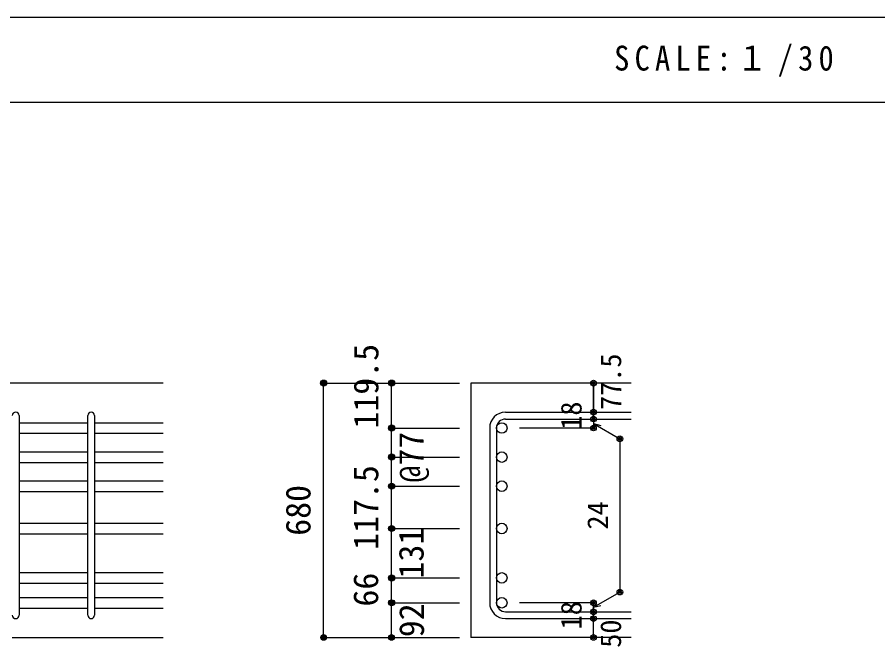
# Model space of a CAD drawing. Units: millimetres at full size, sheet at 1:30; some dimension numbers follow another scale. Extents: x -5973 to 5954, y -4195 to 4201.
# Drawn here: x 1340 to 3621, y 2532 to 4201 of the extents above; entities that cross this region are included whole.
import ezdxf
from ezdxf.enums import TextEntityAlignment as Align

# ---------------------------------------------------------------- set-up
doc = ezdxf.new("R2010")
doc.units = ezdxf.units.MM
doc.header["$LTSCALE"] = 30
doc.header["$PDMODE"] = 32
doc.header["$PDSIZE"] = 15
for name, color, linetype in [('0-1_躯体線', 2, 'Continuous'), ('0-5_基礎梁筋', 7, 'Continuous'), ('0-6_スタラップ筋', 7, 'Continuous'), ('0-D_寸法', 4, 'Continuous'), ('6-7_文字', 7, 'Continuous'), ('F-0_枠', 6, 'Continuous')]:
    doc.layers.add(name, color=color, linetype=linetype)
doc.styles.add('ＭＳ ゴシック', font='')
doc.styles.get('ＭＳ ゴシック').set_extended_font_data('MS Gothic')

msp = doc.modelspace()

# ---------------------------------------------------------------- linework, layer by layer
at = {"layer": '0-1_躯体線'}
for p, q in [((1727.44, 3231.03), (-222.56, 3231.03)), ((2967.44, 3231.03), (2542.44, 3231.03)), ((2542.44, 3231.03), (2542.44, 2556.53)), ((1327.44, 2556.53), (1727.44, 2556.53)), ((2967.44, 2556.53), (2542.44, 2556.53))]:
    msp.add_line(p, q, dxfattribs=at)
at = {"layer": '0-5_基礎梁筋'}
for p, q in [((1345.44, 3125.83), (1527.44, 3125.83)), ((1545.44, 3125.83), (1727.44, 3125.83)), ((1345.44, 3097.83), (1527.44, 3097.83)), ((1545.44, 3097.83), (1727.44, 3097.83)), ((1345.44, 3048.83), (1527.44, 3048.83)), ((1545.44, 3048.83), (1727.44, 3048.83)), ((1345.44, 3020.83), (1527.44, 3020.83)), ((1545.44, 3020.83), (1727.44, 3020.83)), ((1345.44, 2971.83), (1527.44, 2971.83)), ((1545.44, 2971.83), (1727.44, 2971.83)), ((1345.44, 2943.83), (1527.44, 2943.83)), ((1545.44, 2943.83), (1727.44, 2943.83)), ((1345.44, 2859.53), (1527.44, 2859.53)), ((1545.44, 2859.53), (1727.44, 2859.53)), ((1345.44, 2831.53), (1527.44, 2831.53)), ((1545.44, 2831.53), (1727.44, 2831.53)), ((1345.44, 2728.53), (1527.44, 2728.53)), ((1545.44, 2728.53), (1727.44, 2728.53)), ((1345.44, 2700.53), (1527.44, 2700.53)), ((1545.44, 2700.53), (1727.44, 2700.53)), ((1345.44, 2662.53), (1527.44, 2662.53)), ((1545.44, 2662.53), (1727.44, 2662.53)), ((1345.44, 2634.53), (1527.44, 2634.53)), ((1545.44, 2634.53), (1727.44, 2634.53))]:
    msp.add_line(p, q, dxfattribs=at)
at = {"layer": '0-5_基礎梁筋', "color": 3}
for centre in [(2624.44, 3111.83), (2624.44, 3034.83), (2624.44, 2957.83), (2624.44, 2845.53), (2624.44, 2714.53), (2624.44, 2648.53)]:
    msp.add_circle(centre, 14, dxfattribs=at)
at = {"layer": '0-6_スタラップ筋'}
for p, q in [((2634.44, 3153.83), (2967.44, 3153.83)), ((1345.44, 3144.83), (1345.44, 2615.53)), ((1527.44, 2615.53), (1527.44, 3144.83)), ((1545.44, 3144.83), (1545.44, 2615.53)), ((2634.44, 3135.83), (2967.44, 3135.83)), ((2592.44, 3111.83), (2592.44, 2648.53)), ((2610.44, 3111.83), (2610.44, 2648.53)), ((2634.44, 2624.53), (2967.44, 2624.53)), ((2634.44, 2606.53), (2967.44, 2606.53))]:
    msp.add_line(p, q, dxfattribs=at)
for centre, radius, start, end in [((1336.44, 3144.83), 9, 0, 180), ((1536.44, 3144.83), 9, 0, 180), ((2634.44, 3111.83), 42, 90, 180), ((2634.44, 3111.83), 24, 90, 180), ((2634.44, 2648.53), 42, 180, 270), ((2634.44, 2648.53), 24, 180, 270), ((1336.44, 2615.53), 9, 180, 0), ((1536.44, 2615.53), 9, 180, 0)]:
    msp.add_arc(centre, radius, start, end, dxfattribs=at)
at = {"layer": '0-D_寸法'}
for p, q in [((2152.44, 3231.03), (2332.44, 3231.03)), ((2152.44, 3231.03), (2332.44, 3231.03)), ((2152.44, 2556.53), (2152.44, 3231.03)), ((2332.44, 3231.03), (2512.44, 3231.03)), ((2332.44, 3231.03), (2512.44, 3231.03)), ((2332.44, 2556.53), (2332.44, 3231.03)), ((2867.44, 3153.83), (2867.44, 3231.03)), ((2867.44, 3231.03), (2867.44, 3153.83)), ((2867.44, 3135.83), (2867.44, 3153.83)), ((2867.44, 3135.83), (2867.44, 3111.83)), ((2332.44, 3111.83), (2512.44, 3111.83)), ((2332.44, 3111.83), (2512.44, 3111.83)), ((2867.44, 3111.83), (2671.35, 3111.83)), ((2867.44, 3123.83), (2937.5, 3083.39)), ((2867.44, 3123.83), (2886.76, 3118.66)), ((2937.5, 3083.39), (2937.5, 2676.98)), ((2332.44, 3034.83), (2512.44, 3034.83)), ((2332.44, 3034.83), (2512.44, 3034.83)), ((2332.44, 2957.83), (2512.44, 2957.83)), ((2332.44, 2845.53), (2512.44, 2845.53)), ((2332.44, 2714.53), (2512.44, 2714.53)), ((2867.44, 2636.53), (2937.5, 2676.98)), ((2332.44, 2648.53), (2512.44, 2648.53)), ((2867.44, 2648.53), (2671.35, 2648.53)), ((2867.44, 2624.53), (2867.44, 2648.53)), ((2867.44, 2636.53), (2886.76, 2641.71)), ((2867.44, 2606.53), (2867.44, 2624.53)), ((2867.44, 2556.53), (2867.44, 2606.53)), ((2152.44, 2556.53), (2332.44, 2556.53)), ((2332.44, 2556.53), (2512.44, 2556.53))]:
    msp.add_line(p, q, dxfattribs=at)
for centre, radius in [((2152.44, 3231.03), 8), ((2332.44, 3231.03), 8), ((2152.44, 3231.03), 7.2), ((2152.44, 3231.03), 6.4), ((2152.44, 3231.03), 5.6), ((2152.44, 3231.03), 4.8), ((2152.44, 3231.03), 4), ((2152.44, 3231.03), 3.2), ((2152.44, 3231.03), 2.4), ((2152.44, 3231.03), 1.6), ((2152.44, 3231.03), 0.8), ((2332.44, 3231.03), 7.2), ((2332.44, 3231.03), 6.4), ((2332.44, 3231.03), 5.6), ((2332.44, 3231.03), 4.8), ((2332.44, 3231.03), 4), ((2332.44, 3231.03), 3.2), ((2332.44, 3231.03), 2.4), ((2332.44, 3231.03), 1.6), ((2332.44, 3231.03), 0.8), ((2867.44, 3231.03), 4), ((2867.44, 3231.03), 3.6), ((2867.44, 3231.03), 3.2), ((2867.44, 3231.03), 2.8), ((2867.44, 3231.03), 2.4), ((2867.44, 3231.03), 2), ((2867.44, 3231.03), 1.6), ((2867.44, 3231.03), 1.2), ((2867.44, 3231.03), 0.8), ((2867.44, 3231.03), 0.4), ((2867.44, 3153.83), 4), ((2867.44, 3153.83), 3.6), ((2867.44, 3153.83), 3.2), ((2867.44, 3153.83), 2.8), ((2867.44, 3153.83), 2.4), ((2867.44, 3153.83), 2), ((2867.44, 3153.83), 1.6), ((2867.44, 3153.83), 1.2), ((2867.44, 3153.83), 0.8), ((2867.44, 3153.83), 0.4), ((2867.44, 3135.83), 4), ((2867.44, 3135.83), 3.6), ((2867.44, 3135.83), 3.2), ((2867.44, 3135.83), 2.8), ((2867.44, 3135.83), 2.4), ((2867.44, 3135.83), 2), ((2867.44, 3135.83), 1.6), ((2867.44, 3135.83), 1.2), ((2867.44, 3135.83), 0.8), ((2867.44, 3135.83), 0.4), ((2332.44, 3111.83), 8), ((2332.44, 3111.83), 7.2), ((2332.44, 3111.83), 6.4), ((2332.44, 3111.83), 5.6), ((2332.44, 3111.83), 4.8), ((2332.44, 3111.83), 4), ((2332.44, 3111.83), 3.2), ((2332.44, 3111.83), 2.4), ((2332.44, 3111.83), 1.6), ((2332.44, 3111.83), 0.8), ((2867.44, 3111.83), 4), ((2867.44, 3111.83), 3.6), ((2867.44, 3111.83), 3.2), ((2867.44, 3111.83), 2.8), ((2867.44, 3111.83), 2.4), ((2867.44, 3111.83), 2), ((2867.44, 3111.83), 1.6), ((2867.44, 3111.83), 1.2), ((2867.44, 3111.83), 0.8), ((2867.44, 3111.83), 0.4), ((2937.5, 3083.39), 4), ((2937.5, 3083.39), 3.6), ((2937.5, 3083.39), 3.2), ((2937.5, 3083.39), 2.8), ((2937.5, 3083.39), 2.4), ((2937.5, 3083.39), 2), ((2937.5, 3083.39), 1.6), ((2937.5, 3083.39), 1.2), ((2937.5, 3083.39), 0.8), ((2937.5, 3083.39), 0.4), ((2332.44, 3034.83), 8), ((2332.44, 3034.83), 7.2), ((2332.44, 3034.83), 6.4), ((2332.44, 3034.83), 5.6), ((2332.44, 3034.83), 4.8), ((2332.44, 3034.83), 4), ((2332.44, 3034.83), 3.2), ((2332.44, 3034.83), 2.4), ((2332.44, 3034.83), 1.6), ((2332.44, 3034.83), 0.8), ((2332.44, 2957.83), 8), ((2332.44, 2957.83), 7.2), ((2332.44, 2957.83), 6.4), ((2332.44, 2957.83), 5.6), ((2332.44, 2957.83), 4.8), ((2332.44, 2957.83), 4), ((2332.44, 2957.83), 3.2), ((2332.44, 2957.83), 2.4), ((2332.44, 2957.83), 1.6), ((2332.44, 2957.83), 0.8), ((2332.44, 2845.53), 8), ((2332.44, 2845.53), 7.2), ((2332.44, 2845.53), 6.4), ((2332.44, 2845.53), 5.6), ((2332.44, 2845.53), 4.8), ((2332.44, 2845.53), 4), ((2332.44, 2845.53), 3.2), ((2332.44, 2845.53), 2.4), ((2332.44, 2845.53), 1.6), ((2332.44, 2845.53), 0.8), ((2332.44, 2714.53), 8), ((2332.44, 2714.53), 7.2), ((2332.44, 2714.53), 6.4), ((2332.44, 2714.53), 5.6), ((2332.44, 2714.53), 4.8), ((2332.44, 2714.53), 4), ((2332.44, 2714.53), 3.2), ((2332.44, 2714.53), 2.4), ((2332.44, 2714.53), 1.6), ((2332.44, 2714.53), 0.8), ((2937.5, 2676.98), 4), ((2937.5, 2676.98), 3.6), ((2937.5, 2676.98), 3.2), ((2937.5, 2676.98), 2.8), ((2937.5, 2676.98), 2.4), ((2937.5, 2676.98), 2), ((2937.5, 2676.98), 1.6), ((2937.5, 2676.98), 1.2), ((2937.5, 2676.98), 0.8), ((2937.5, 2676.98), 0.4), ((2332.44, 2648.53), 8), ((2332.44, 2648.53), 7.2), ((2332.44, 2648.53), 6.4), ((2332.44, 2648.53), 5.6), ((2332.44, 2648.53), 4.8), ((2332.44, 2648.53), 4), ((2332.44, 2648.53), 3.2), ((2332.44, 2648.53), 2.4), ((2332.44, 2648.53), 1.6), ((2332.44, 2648.53), 0.8), ((2867.44, 2648.53), 4), ((2867.44, 2648.53), 3.6), ((2867.44, 2648.53), 3.2), ((2867.44, 2648.53), 2.8), ((2867.44, 2648.53), 2.4), ((2867.44, 2648.53), 2), ((2867.44, 2648.53), 1.6), ((2867.44, 2648.53), 1.2), ((2867.44, 2648.53), 0.8), ((2867.44, 2648.53), 0.4), ((2867.44, 2624.53), 4), ((2867.44, 2624.53), 3.6), ((2867.44, 2624.53), 3.2), ((2867.44, 2624.53), 2.8), ((2867.44, 2624.53), 2.4), ((2867.44, 2624.53), 2), ((2867.44, 2624.53), 1.6), ((2867.44, 2624.53), 1.2), ((2867.44, 2624.53), 0.8), ((2867.44, 2624.53), 0.4), ((2867.44, 2606.53), 4), ((2867.44, 2606.53), 3.6), ((2867.44, 2606.53), 3.2), ((2867.44, 2606.53), 2.8), ((2867.44, 2606.53), 2.4), ((2867.44, 2606.53), 2), ((2867.44, 2606.53), 1.6), ((2867.44, 2606.53), 1.2), ((2867.44, 2606.53), 0.8), ((2867.44, 2606.53), 0.4), ((2152.44, 2556.53), 7.2), ((2152.44, 2556.53), 6.4), ((2152.44, 2556.53), 5.6), ((2152.44, 2556.53), 4.8), ((2152.44, 2556.53), 4), ((2152.44, 2556.53), 3.2), ((2152.44, 2556.53), 2.4), ((2152.44, 2556.53), 1.6), ((2152.44, 2556.53), 0.8), ((2332.44, 2556.53), 7.2), ((2332.44, 2556.53), 6.4), ((2332.44, 2556.53), 5.6), ((2332.44, 2556.53), 4.8), ((2332.44, 2556.53), 4), ((2332.44, 2556.53), 3.2), ((2332.44, 2556.53), 2.4), ((2332.44, 2556.53), 1.6), ((2332.44, 2556.53), 0.8), ((2867.44, 2556.53), 4), ((2867.44, 2556.53), 3.6), ((2867.44, 2556.53), 3.2), ((2867.44, 2556.53), 2.8), ((2867.44, 2556.53), 2.4), ((2867.44, 2556.53), 2), ((2867.44, 2556.53), 1.6), ((2867.44, 2556.53), 1.2), ((2867.44, 2556.53), 0.8), ((2867.44, 2556.53), 0.4)]:
    msp.add_circle(centre, radius, dxfattribs=at)
at = {"layer": '0-D_寸法', "color": 7}
for p in [(2152.44, 3231.03), (2152.44, 3231.03), (2332.44, 3231.03), (2867.44, 3231.03), (2867.44, 3153.83), (2867.44, 3135.83), (2332.44, 3111.83), (2867.44, 3111.83), (2937.5, 3083.39), (2332.44, 3034.83), (2332.44, 2957.83), (2332.44, 2957.83), (2332.44, 2845.53), (2332.44, 2845.53), (2332.44, 2714.53), (2332.44, 2714.53), (2937.5, 2676.98), (2332.44, 2648.53), (2332.44, 2648.53), (2867.44, 2648.53), (2867.44, 2648.53), (2867.44, 2624.53), (2867.44, 2606.53), (2152.44, 2556.53), (2152.44, 2556.53), (2332.44, 2556.53), (2867.44, 2556.53)]:
    msp.add_point(p, dxfattribs=at)
at = {"layer": 'F-0_枠'}
msp.add_line((-5972.88, 4201.15), (5954.1, 4201.15), dxfattribs=at)
at = {"layer": 'F-0_枠', "color": 2}
msp.add_line((-5972.88, 3976.15), (3723.6, 3976.15), dxfattribs=at)

# ---------------------------------------------------------------- texts
at = {"layer": '0-D_寸法', "style": 'ＭＳ ゴシック'}
for s, height, p in [('119.5', 65.98, (2317.44, 3110.53)), ('77.5', 54.99, (2957.44, 3159.83)), ('18', 54.99, (2852.44, 3107.33)), ('@77', 65.98, (2437.44, 2967.33)), ('117.5', 65.98, (2317.09, 2789.02)), ('680', 65.98, (2137.44, 2826.28)), ('24', 54.99, (2922.5, 2842.68)), ('131', 65.98, (2437.2, 2712.85)), ('66', 65.98, (2316.73, 2638.57)), ('18', 54.99, (2852.44, 2578.03)), ('92', 65.98, (2438.12, 2557.24)), ('50', 54.99, (2957.08, 2529.31))]:
    msp.add_text(s, height=height, rotation=90, dxfattribs=at).set_placement(p, align=Align.BOTTOM_LEFT)
at = {"layer": '6-7_文字', "color": 2, "insert": (2922.26, 4043.65), "char_height": 65.98, "attachment_point": 7, "style": 'ＭＳ ゴシック'}
msp.add_mtext('\\T1.34;\\W0.9;SCALE:１/30', dxfattribs=at)

doc.saveas('drawing.dxf')
